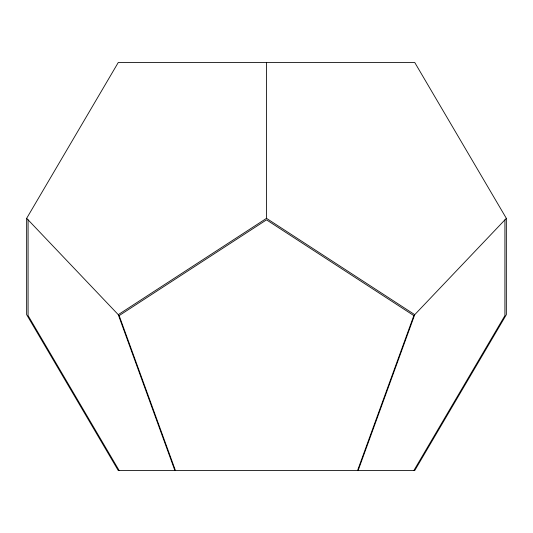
<?xml version="1.0" encoding="UTF-8"?>
<svg xmlns="http://www.w3.org/2000/svg" width="533" height="533" viewBox="0 0 533 533"><rect width="100%" height="100%" fill="white"/><g stroke="black" fill="none" stroke-linecap="round" stroke-linejoin="round"><path stroke-width="0.8" d="M26.657 218.33L26.65 314.65L118.266 470.532L414.734 470.532L506.343 314.67L506.35 218.35L414.741 62.488L118.279 62.474L26.657 218.33L119.152 315.603L175.437 470.532M28.089 219.836L28.082 315.583L119.152 470.532M174.891 470.532L118.266 314.67L266.507 218.35L266.507 62.488M504.918 219.856L504.911 315.603L413.848 470.532M357.563 470.532L413.848 315.603L506.35 218.35M358.109 470.532L414.734 314.67L266.507 218.35M119.152 315.603L266.507 219.856L413.848 315.603"/></g></svg>
